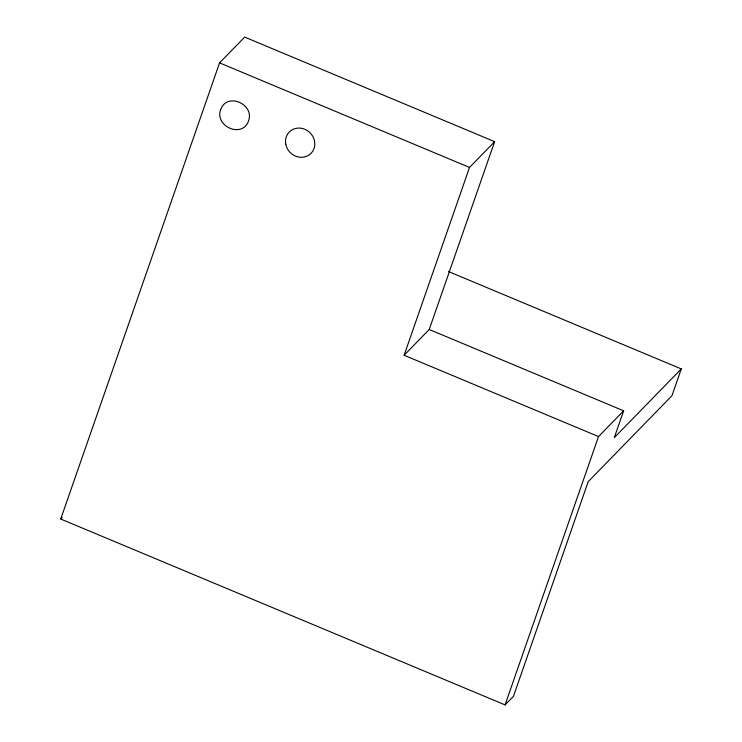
<?xml version="1.0" encoding="UTF-8"?>
<svg xmlns="http://www.w3.org/2000/svg" width="742" height="742" viewBox="0 0 742 742"><rect width="100%" height="100%" fill="white"/><g stroke="black" fill="none" stroke-linecap="round" stroke-linejoin="round"><path stroke-width="1.11" d="M448.418 271.507L681.277 368.913L671.937 395.746L588.202 481.651L513.455 696.311L505.079 704.9L60.723 519.02L219.567 62.875L244.684 37.1L494.636 141.657L429.228 329.485L404.112 355.251L598.516 436.574L623.642 410.808L429.228 329.485M404.112 355.251L469.519 167.432L494.636 141.657M505.079 704.9L598.516 436.574M623.642 410.808L614.293 437.641L681.277 368.913M60.723 519.02L62.245 517.462M219.567 62.875L469.519 167.432M220.717 109.464C214.206 126.112 242.105 138.8 248.487 121.085C254.998 104.436 227.098 91.739 220.717 109.464M285.781 144.365A15.239 14.005 44.3 0 0 309.841 154.429A15.239 14.005 44.3 0 0 304.823 129.275A15.239 14.005 44.3 0 0 285.781 144.365"/></g></svg>
